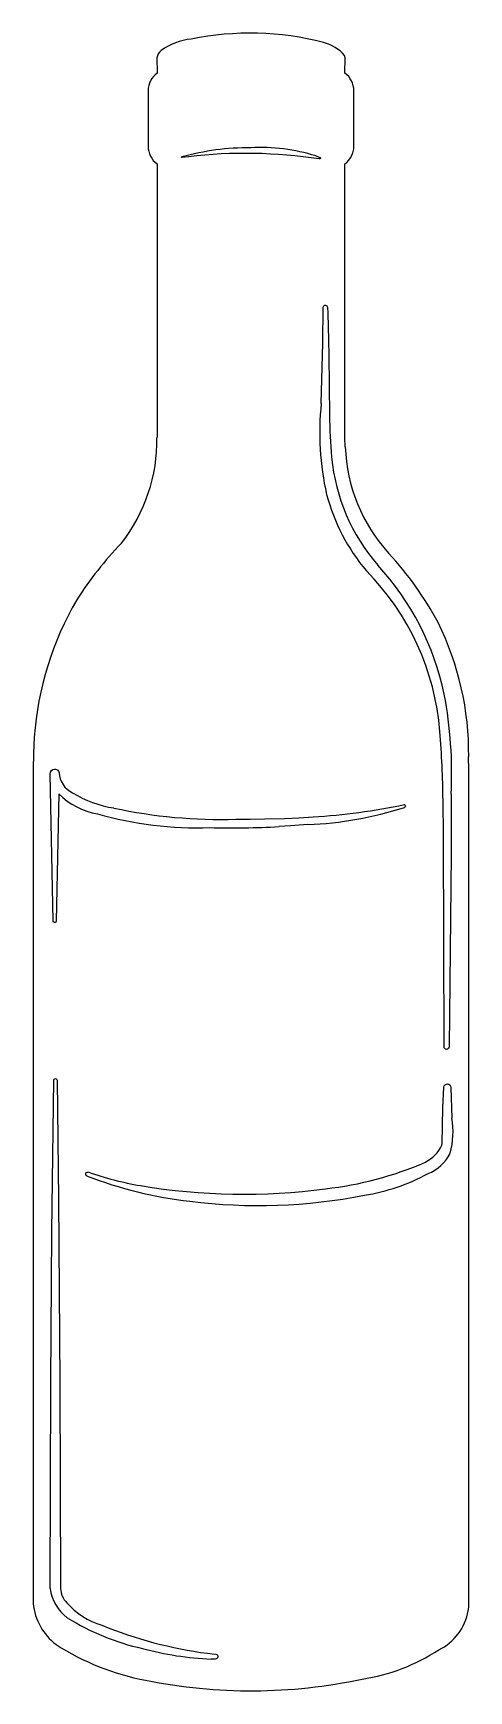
# Model space of a CAD drawing. Extents: x 1.8 to 2.92, y 0.23 to 4.49.
import ezdxf

# ---------------------------------------------------------------- set-up
doc = ezdxf.new("R2010")
doc.units = 0
doc.header["$MEASUREMENT"] = 0
doc.layers.add('Arc', color=6, linetype='CONTINUOUS')
doc.layers.add('Line', color=1, linetype='CONTINUOUS')

msp = doc.modelspace()

# ---------------------------------------------------------------- linework, layer by layer
at = {"layer": 'Arc', "color": 0, "true_color": 0x000000}
for centre, radius, start, end in [((2.2212, 4.3246), 0.1489, 94.8473, 126.9953), ((2.3604, 3.7337), 0.7546, 75.5639, 101.6), ((2.1441, 4.4238), 0.0233, 122.2312, 176.8549), ((2.5191, 4.3563), 0.1122, 42.0387, 74.7816), ((2.5692, 4.3403), 0.0571, 0.1013, 53.0959), ((2.1552, 4.1983), 0.0571, -179.9153, -126.9445), ((2.3558, 3.564), 0.6302, 89.4795, 105.7556), ((2.3479, 2.9193), 1.2605, 81.3437, 96.6429), ((2.3854, 3.7094), 0.4855, 72.8642, 92.8193), ((3.2715, 3.4637), 0.7328, 174.1865, -167.4182), ((4.0076, 3.5258), 1.4438, -179.2587, -175.0017), ((1.6915, 3.4443), 0.4294, -38.0753, 0.8749), ((3.0294, 3.4412), 0.4254, -178.0668, -137.5398), ((3.0572, 3.4447), 0.49, -174.7619, -138.9184), ((3.0435, 3.4337), 0.5041, -165.1054, -139.795), ((2.7312, 2.5087), 0.9707, 136.2915, 147.2381), ((2.0772, 2.5654), 0.8682, 28.1935, 42.6779), ((2.187, 2.6428), 0.6625, 4.6349, 44.6357), ((2.1682, 2.6455), 0.7055, 11.9371, 42.5616), ((2.6179, 2.6234), 0.8141, 149.7077, 175.885), ((2.1647, 2.6399), 0.7564, -0.6636, 26.3524), ((1.7864, 2.5888), 1.091, -2.8051, 10.702), ((0.1415, 2.4865), 2.714, 0.7018, 4.4335), ((1.9291, 2.5927), 0.0595, -177.6616, -114.8897), ((1.9979, 2.6637), 0.1814, -135.2592, -99.3879), ((2.0528, 2.7796), 0.2831, -121.6827, -98.6312), ((2.2277, 3.4024), 0.9536, -105.7806, -88.2744), ((2.2831, 3.7527), 1.2824, -102.2802, -88.2094), ((2.4705, 3.3906), 0.9343, -87.6893, -72.1763), ((2.4189, 4.1246), 1.6511, -86.4371, -78.2208), ((2.3101, 4.7797), 2.3311, -91.3196, -86.9464), ((2.6705, 1.6682), 0.2104, -15.1181, 9.7529), ((2.7664, 1.676), 0.0957, -63.0385, -26.1014), ((2.4573, 2.3995), 0.8823, -83.7351, -66.4438), ((2.7755, 1.6635), 0.1103, -68.0812, -27.0835), ((2.3109, 2.4883), 1.0033, -111.6797, -96.0405), ((2.2096, 2.3154), 0.7957, -109.5178, -99.4701), ((2.5731, 2.0111), 0.5116, -80.9553, -61.5732), ((2.3428, 3.097), 1.5886, -99.5735, -82.3781), ((2.3824, 2.8758), 1.3965, -97.2826, -78.8035), ((1.9546, 0.5096), 0.1089, -172.9009, -125.9723), ((1.927, 0.4975), 0.0536, -179.1266, -135.1017), ((1.9569, 0.4747), 0.155, -173.718, -127.8678), ((2.0349, 0.5879), 0.1941, -138.6947, -106.6283), ((2.7837, 0.4635), 0.1385, -64.0085, -10.0194), ((2.2157, 0.9398), 0.6118, -122.0957, -102.4879), ((2.394, 1.4197), 1.099, -112.1652, -97.5097), ((2.2157, 0.9066), 0.6576, -122.5642, -100.8718), ((2.2916, 1.1071), 0.7924, -105.2278, -92.3163), ((2.5745, 0.7507), 0.4922, -81.4648, -56.7478), ((2.3621, 1.597), 1.3632, -101.4387, -77.9132)]:
    msp.add_arc(centre, radius, start, end, dxfattribs=at)
at = {"layer": 'Line', "color": 0, "true_color": 0x000000}
for p, q in [((2.1208, 4.4251), (2.1209, 4.3859)), ((2.6036, 4.4251), (2.6024, 4.4314)), ((2.6035, 4.386), (2.6036, 4.4251)), ((2.1209, 4.3859), (2.116, 4.3818)), ((2.0985, 4.3473), (2.0981, 4.3404)), ((2.0981, 4.3404), (2.0981, 4.1982)), ((2.0997, 4.3539), (2.0985, 4.3473)), ((2.1017, 4.3603), (2.0997, 4.3539)), ((2.1043, 4.3663), (2.1017, 4.3603)), ((2.1076, 4.3719), (2.1043, 4.3663)), ((2.1115, 4.3771), (2.1076, 4.3719)), ((2.116, 4.3818), (2.1115, 4.3771)), ((2.6263, 4.1982), (2.6263, 4.3404)), ((2.184, 4.1701), (2.1846, 4.1706)), ((2.184, 4.1695), (2.184, 4.1701)), ((2.2021, 4.1713), (2.1855, 4.1689)), ((2.5284, 4.1733), (2.5397, 4.1692)), ((2.6185, 4.1695), (2.6215, 4.1753)), ((2.6215, 4.1753), (2.6238, 4.1815)), ((2.6238, 4.1815), (2.6259, 4.1913)), ((2.6259, 4.1913), (2.6263, 4.1982)), ((2.1209, 4.1527), (2.1209, 3.4509)), ((2.1855, 4.1689), (2.184, 4.1695)), ((2.5392, 4.166), (2.5376, 4.1654)), ((2.5403, 4.167), (2.5392, 4.166)), ((2.5397, 4.1692), (2.5404, 4.1682)), ((2.5404, 4.1682), (2.5403, 4.167)), ((2.6035, 4.1527), (2.6084, 4.1568)), ((2.6035, 3.4509), (2.6035, 4.1527)), ((2.6084, 4.1568), (2.6129, 4.1615)), ((2.6129, 4.1615), (2.6185, 4.1695)), ((2.5477, 3.7855), (2.5489, 3.7883)), ((2.5489, 3.7883), (2.5505, 3.7896)), ((2.5505, 3.7896), (2.552, 3.7902)), ((2.552, 3.7902), (2.5536, 3.7903)), ((2.5536, 3.7903), (2.5556, 3.7897)), ((2.5556, 3.7897), (2.5572, 3.7884)), ((2.5572, 3.7884), (2.558, 3.7871)), ((2.558, 3.7871), (2.5585, 3.7851)), ((2.5463, 3.6924), (2.5477, 3.7855)), ((2.5585, 3.7851), (2.5591, 3.7697)), ((2.5591, 3.7697), (2.5613, 3.7001)), ((2.5425, 3.538), (2.5463, 3.6924)), ((2.5613, 3.7001), (2.5621, 3.6614)), ((2.5621, 3.6614), (2.5639, 3.5071)), ((2.6042, 3.4268), (2.6035, 3.4509)), ((1.8059, 2.6818), (1.8036, 2.6395)), ((1.8036, 2.6395), (1.8029, 2.5996)), ((1.8029, 2.5996), (1.8029, 0.4578)), ((1.8472, 2.592), (1.8496, 2.5958)), ((1.8496, 2.5958), (1.8533, 2.5984)), ((1.8533, 2.5984), (1.8579, 2.5994)), ((1.8579, 2.5994), (1.8601, 2.5992)), ((1.8601, 2.5992), (1.8632, 2.5983)), ((1.8632, 2.5983), (1.8659, 2.5965)), ((1.8659, 2.5965), (1.868, 2.5942)), ((2.921, 2.6292), (2.921, 2.6311)), ((2.9215, 2.5996), (2.921, 2.6292)), ((2.9215, 0.4578), (2.9215, 2.5996)), ((1.8463, 2.5873), (1.8472, 2.592)), ((1.8542, 2.2098), (1.8463, 2.5873)), ((1.868, 2.5942), (1.8697, 2.5902)), ((1.8691, 2.536), (1.8623, 2.2098)), ((2.8562, 2.4272), (2.8553, 2.5197)), ((2.8761, 2.5354), (2.8762, 2.4736)), ((2.3231, 2.471), (2.3599, 2.471)), ((2.3599, 2.471), (2.3966, 2.4716)), ((2.3966, 2.4716), (2.4481, 2.473)), ((2.4481, 2.473), (2.4848, 2.4746)), ((2.4848, 2.4746), (2.5215, 2.4767)), ((2.7559, 2.5083), (2.7575, 2.5074)), ((2.7583, 2.5028), (2.7565, 2.5012)), ((2.7575, 2.5074), (2.7584, 2.5063)), ((2.7588, 2.5048), (2.7583, 2.5028)), ((2.7584, 2.5063), (2.7588, 2.5048)), ((2.8762, 2.4736), (2.8757, 2.3808)), ((2.4638, 2.4537), (2.4343, 2.4519)), ((2.5082, 2.4571), (2.4638, 2.4537)), ((2.8578, 1.8866), (2.8562, 2.4272)), ((2.8757, 2.3808), (2.8709, 1.8866)), ((1.8545, 2.2083), (1.8542, 2.2098)), ((1.8554, 2.207), (1.8545, 2.2083)), ((1.8566, 2.2062), (1.8554, 2.207)), ((1.8581, 2.2058), (1.8566, 2.2062)), ((1.8597, 2.2061), (1.8581, 2.2058)), ((1.861, 2.2069), (1.8597, 2.2061)), ((1.8619, 2.2082), (1.861, 2.2069)), ((1.8623, 2.2098), (1.8619, 2.2082)), ((2.8584, 1.8841), (2.8578, 1.8866)), ((2.8598, 1.882), (2.8584, 1.8841)), ((2.8618, 1.8806), (2.8598, 1.882)), ((2.8643, 1.8801), (2.8618, 1.8806)), ((2.8669, 1.8806), (2.8643, 1.8801)), ((2.869, 1.882), (2.8669, 1.8806)), ((2.8704, 1.8841), (2.869, 1.882)), ((2.8709, 1.8866), (2.8704, 1.8841)), ((1.8512, 1.4128), (1.8558, 1.8009)), ((1.8558, 1.8009), (1.8562, 1.8025)), ((1.8562, 1.8025), (1.8571, 1.8038)), ((1.8571, 1.8038), (1.8585, 1.8047)), ((1.8585, 1.8047), (1.8601, 1.805)), ((1.8601, 1.805), (1.8617, 1.8047)), ((1.8617, 1.8047), (1.863, 1.8038)), ((1.863, 1.8038), (1.8639, 1.8025)), ((1.8639, 1.8025), (1.8643, 1.8009)), ((1.8643, 1.8009), (1.8681, 1.496)), ((2.8581, 1.7869), (2.8605, 1.7895)), ((2.8605, 1.7895), (2.8638, 1.7911)), ((2.8638, 1.7911), (2.8666, 1.7914)), ((2.8666, 1.7914), (2.87, 1.7906)), ((2.87, 1.7906), (2.8728, 1.7887)), ((2.8728, 1.7887), (2.8747, 1.7859)), ((2.8551, 1.73), (2.8569, 1.7834)), ((2.8569, 1.7834), (2.8581, 1.7869)), ((2.8747, 1.7859), (2.8755, 1.7825)), ((2.8755, 1.7825), (2.8779, 1.7038)), ((2.8529, 1.6383), (2.8551, 1.73)), ((2.8524, 1.6339), (2.8529, 1.6383)), ((1.9378, 1.56), (1.9381, 1.562)), ((1.9385, 1.5577), (1.9378, 1.56)), ((1.9381, 1.562), (1.9394, 1.5641)), ((1.9403, 1.5559), (1.9385, 1.5577)), ((1.9394, 1.5641), (1.9414, 1.5652)), ((1.9414, 1.5652), (1.9437, 1.5654)), ((1.8681, 1.496), (1.8717, 1.0248)), ((1.8484, 1.0248), (1.8512, 1.4128)), ((1.8466, 0.4962), (1.8484, 1.0248)), ((1.8717, 1.0248), (1.8735, 0.4967)), ((2.92, 0.4395), (2.9211, 0.4485)), ((2.9211, 0.4485), (2.9215, 0.4578)), ((2.2504, 0.3301), (2.2622, 0.3285)), ((2.2706, 0.3153), (2.2596, 0.3153)), ((2.2622, 0.3285), (2.272, 0.3277)), ((2.2724, 0.3156), (2.2706, 0.3153)), ((2.272, 0.3277), (2.2742, 0.3266)), ((2.2744, 0.3167), (2.2724, 0.3156)), ((2.2742, 0.3266), (2.2758, 0.3249)), ((2.2759, 0.3185), (2.2744, 0.3167)), ((2.2758, 0.3249), (2.2767, 0.3226)), ((2.2767, 0.3207), (2.2759, 0.3185)), ((2.2767, 0.3226), (2.2767, 0.3207))]:
    msp.add_line(p, q, dxfattribs=at)

doc.saveas('drawing.dxf')
